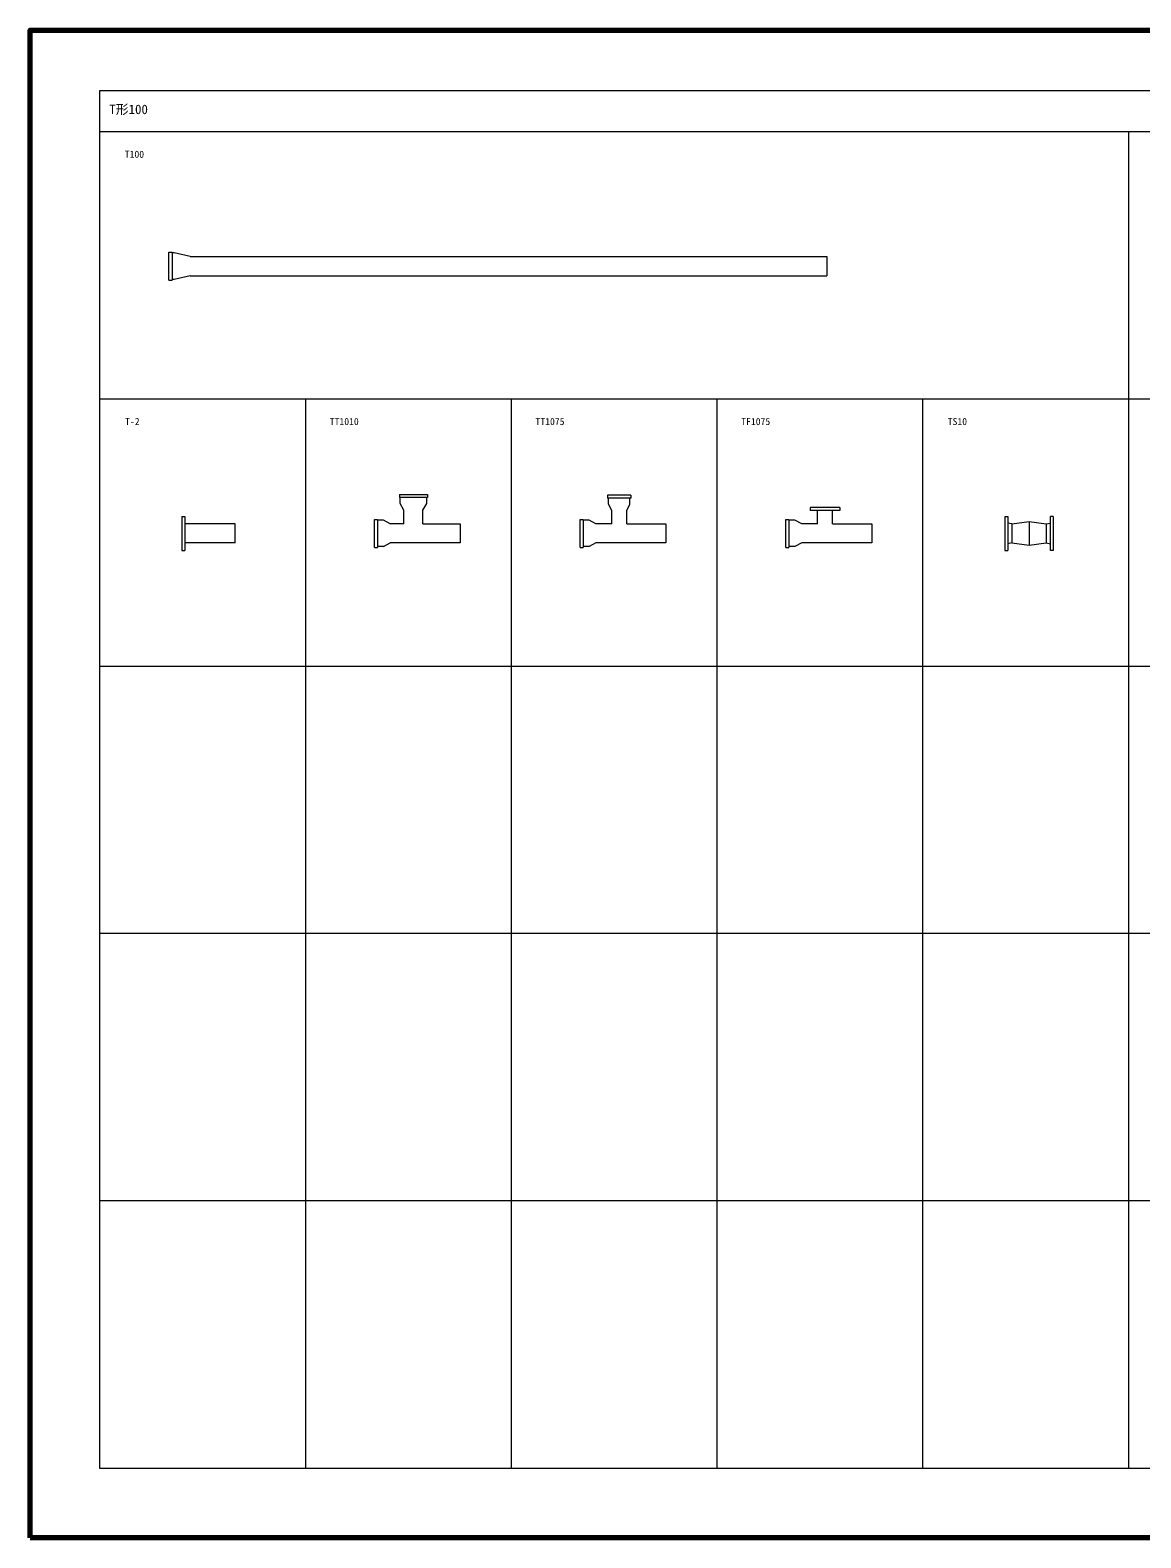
# Model space of a CAD drawing. Units: millimetres, scale not verified. Extents: x -6652 to 6948, y -4387 to 4963.
# Drawn here: x -6652 to 236, y -4387 to 4963 of the extents above; entities that cross this region are included whole.
import ezdxf
from ezdxf.enums import TextEntityAlignment as Align

# ---------------------------------------------------------------- set-up
doc = ezdxf.new("R2010")
doc.units = ezdxf.units.MM
doc.header["$LTSCALE"] = 20
for name, color, linetype, lineweight in [('0-1', 4, 'Continuous', 9), ('0-8', 7, 'Continuous', 18), ('0-F', 5, 'Continuous', 70)]:
    doc.layers.add(name, color=color, linetype=linetype, lineweight=lineweight)
doc.layers.add('0-9', color=7, linetype='Continuous')
doc.styles.add('ＭＳ ゴシック', font='')
doc.styles.get('ＭＳ ゴシック').set_extended_font_data('MS Gothic')

msp = doc.modelspace()

# ---------------------------------------------------------------- linework, layer by layer
at = {"layer": '0-1'}
for p, q in [((-6220.67, 4587.77), (-6220.67, -3954.43)), ((6536.98, 4587.77), (-6220.67, 4587.77)), ((6536.98, 4332.77), (-6220.67, 4332.77)), ((158.15, 4332.77), (158.15, -3954.43)), ((6536.98, 2675.33), (-6220.67, 2675.33)), ((-4944.91, 2675.33), (-4944.91, -3954.43)), ((-3669.14, 2675.33), (-3669.14, -3954.43)), ((-2393.38, 2675.33), (-2393.38, -3954.43)), ((-1117.61, 2675.33), (-1117.61, -3954.43)), ((6536.98, 1017.89), (-6220.67, 1017.89)), ((6536.98, -639.55), (-6220.67, -639.55)), ((6536.98, -2296.99), (-6220.67, -2296.99)), ((-6220.67, -3954.43), (6536.98, -3954.43))]:
    msp.add_line(p, q, dxfattribs=at)
at = {"layer": '0-8'}
for p, q in [((-5771.97, 3586.83), (-5771.97, 3412.83)), ((-5758.44, 3581.83), (-5771.97, 3581.83)), ((-5658.59, 3558.83), (-5758.44, 3581.83)), ((-5658.59, 3558.83), (-1710.67, 3558.83)), ((-1710.67, 3558.83), (-1710.67, 3440.83)), ((-5790.97, 3412.83), (-5771.97, 3412.83)), ((-5758.44, 3417.83), (-5771.97, 3417.83)), ((-5658.59, 3440.83), (-5758.44, 3417.83)), ((-5658.59, 3440.83), (-1710.67, 3440.83)), ((-4361.91, 2084.69), (-4361.91, 2065.69)), ((-4187.91, 2065.69), (-4361.91, 2065.69)), ((-4356.91, 2028.49), (-4356.91, 2065.69)), ((-4192.91, 2028.49), (-4192.91, 2065.69)), ((-3071.14, 2078.89), (-3071.14, 2060.89)), ((-2927.14, 2078.89), (-3071.14, 2078.89)), ((-2927.14, 2060.89), (-3071.14, 2060.89)), ((-3066.14, 2023.69), (-3066.14, 2060.89)), ((-2932.14, 2023.69), (-2932.14, 2060.89)), ((-2927.14, 2078.89), (-2927.14, 2060.89)), ((-4333.91, 1986.54), (-4356.91, 2028.49)), ((-4333.91, 1901.39), (-4333.91, 1986.54)), ((-4215.91, 1986.54), (-4192.91, 2028.49)), ((-4215.91, 1901.39), (-4215.91, 1986.54)), ((-3045.64, 1984.24), (-3066.14, 2023.69)), ((-3045.64, 1901.39), (-3045.64, 1984.24)), ((-2952.64, 1984.24), (-2932.14, 2023.69)), ((-2952.64, 1901.39), (-2952.64, 1984.24)), ((-1630.88, 2002.39), (-1815.88, 2002.39)), ((-1815.88, 2002.39), (-1815.88, 1984.39)), ((-1630.88, 1984.39), (-1815.88, 1984.39)), ((-1769.88, 1901.39), (-1769.88, 1984.39)), ((-1676.88, 1901.39), (-1676.88, 1984.39)), ((-1630.88, 2002.39), (-1630.88, 1984.39)), ((-5710.67, 1947.39), (-5692.67, 1947.39)), ((-5710.67, 1947.39), (-5710.67, 1737.39)), ((-5692.67, 1947.39), (-5692.67, 1737.39)), ((-4498.21, 1929.39), (-4498.21, 1755.39)), ((-4461.01, 1924.39), (-4498.21, 1924.39)), ((-4419.06, 1901.39), (-4461.01, 1924.39)), ((-4333.91, 1901.39), (-4419.06, 1901.39)), ((-4215.91, 1901.39), (-3984.91, 1901.39)), ((-3222.44, 1929.39), (-3222.44, 1755.39)), ((-3185.24, 1924.39), (-3222.44, 1924.39)), ((-2952.64, 1901.39), (-2709.14, 1901.39)), ((-1946.68, 1929.39), (-1946.68, 1755.39)), ((-1909.48, 1924.39), (-1946.68, 1924.39)), ((-1867.53, 1901.39), (-1909.48, 1924.39)), ((-1769.88, 1901.39), (-1867.53, 1901.39)), ((-1676.88, 1901.39), (-1433.38, 1901.39)), ((-1433.38, 1901.39), (-1433.38, 1783.39)), ((-607.61, 1947.39), (-607.61, 1737.39)), ((-563.61, 1901.39), (-589.61, 1906.39)), ((-563.61, 1901.39), (-563.61, 1783.39)), ((-457.61, 1915.64), (-457.61, 1769.14)), ((-351.62, 1901.39), (-325.61, 1906.39)), ((-351.62, 1901.39), (-351.62, 1783.39)), ((-307.61, 1947.39), (-325.61, 1947.39)), ((-307.61, 1947.39), (-307.61, 1737.39)), ((-5380.67, 1783.39), (-5692.67, 1783.39)), ((-4461.01, 1760.39), (-4419.06, 1783.39)), ((-3143.29, 1783.39), (-3185.24, 1760.39)), ((-1867.53, 1783.39), (-1909.48, 1760.39)), ((-1433.38, 1783.39), (-1867.53, 1783.39)), ((-563.61, 1783.39), (-589.61, 1778.39)), ((-351.62, 1783.39), (-325.61, 1778.39)), ((-5710.67, 1737.39), (-5692.67, 1737.39)), ((-4517.21, 1755.39), (-4498.21, 1755.39)), ((-4461.01, 1760.39), (-4498.21, 1760.39)), ((-3241.44, 1755.39), (-3222.44, 1755.39)), ((-3185.24, 1760.39), (-3222.44, 1760.39)), ((-1965.68, 1755.39), (-1946.68, 1755.39)), ((-1909.48, 1760.39), (-1946.68, 1760.39)), ((-607.61, 1737.39), (-589.61, 1737.39))]:
    msp.add_line(p, q, dxfattribs=at)
for points in [[(-5790.97, 3412.83), (-5790.97, 3586.83), (-5771.97, 3586.83)], [(-4361.91, 2084.69), (-4187.91, 2084.69), (-4187.91, 2065.69)], [(-5380.67, 1783.39), (-5380.67, 1901.39), (-5692.67, 1901.39)], [(-4517.21, 1755.39), (-4517.21, 1929.39), (-4498.21, 1929.39)], [(-3984.91, 1901.39), (-3984.91, 1783.39), (-4419.06, 1783.39)], [(-3241.44, 1755.39), (-3241.44, 1929.39), (-3222.44, 1929.39)], [(-3045.64, 1901.39), (-3143.29, 1901.39), (-3185.24, 1924.39)], [(-2709.14, 1901.39), (-2709.14, 1783.39), (-3143.29, 1783.39)], [(-1965.68, 1755.39), (-1965.68, 1929.39), (-1946.68, 1929.39)], [(-607.61, 1947.39), (-589.61, 1947.39), (-589.61, 1737.39)], [(-563.61, 1901.39), (-457.61, 1915.64), (-351.62, 1901.39)], [(-307.61, 1737.39), (-325.61, 1737.39), (-325.61, 1947.39)], [(-563.61, 1783.39), (-457.61, 1769.14), (-351.62, 1783.39)]]:
    msp.add_lwpolyline(points, dxfattribs=at)
at = {"layer": '0-F'}
msp.add_lwpolyline([(-6651.69, -4386.59), (-6651.69, 4963.41), (6948.31, 4963.41), (6948.31, -4386.59)], close=True, dxfattribs=at)

# ---------------------------------------------------------------- texts
at = {"layer": '0-9', "style": 'ＭＳ ゴシック'}
for s, height, p in [('T形100', 58.65, (-6161.19, 4425.31)), ('T100', 43.99, (-6064.98, 4158.59)), ('T-2', 43.99, (-6062.73, 2501.15)), ('TT1010', 43.99, (-4793.71, 2501.15)), ('TT1075', 43.99, (-3517.95, 2501.15)), ('TF1075', 43.99, (-2242.18, 2501.15)), ('TS10', 43.99, (-961.92, 2501.15))]:
    msp.add_text(s, height=height, dxfattribs=at).set_placement(p, align=Align.BOTTOM_LEFT)

doc.saveas('drawing.dxf')
